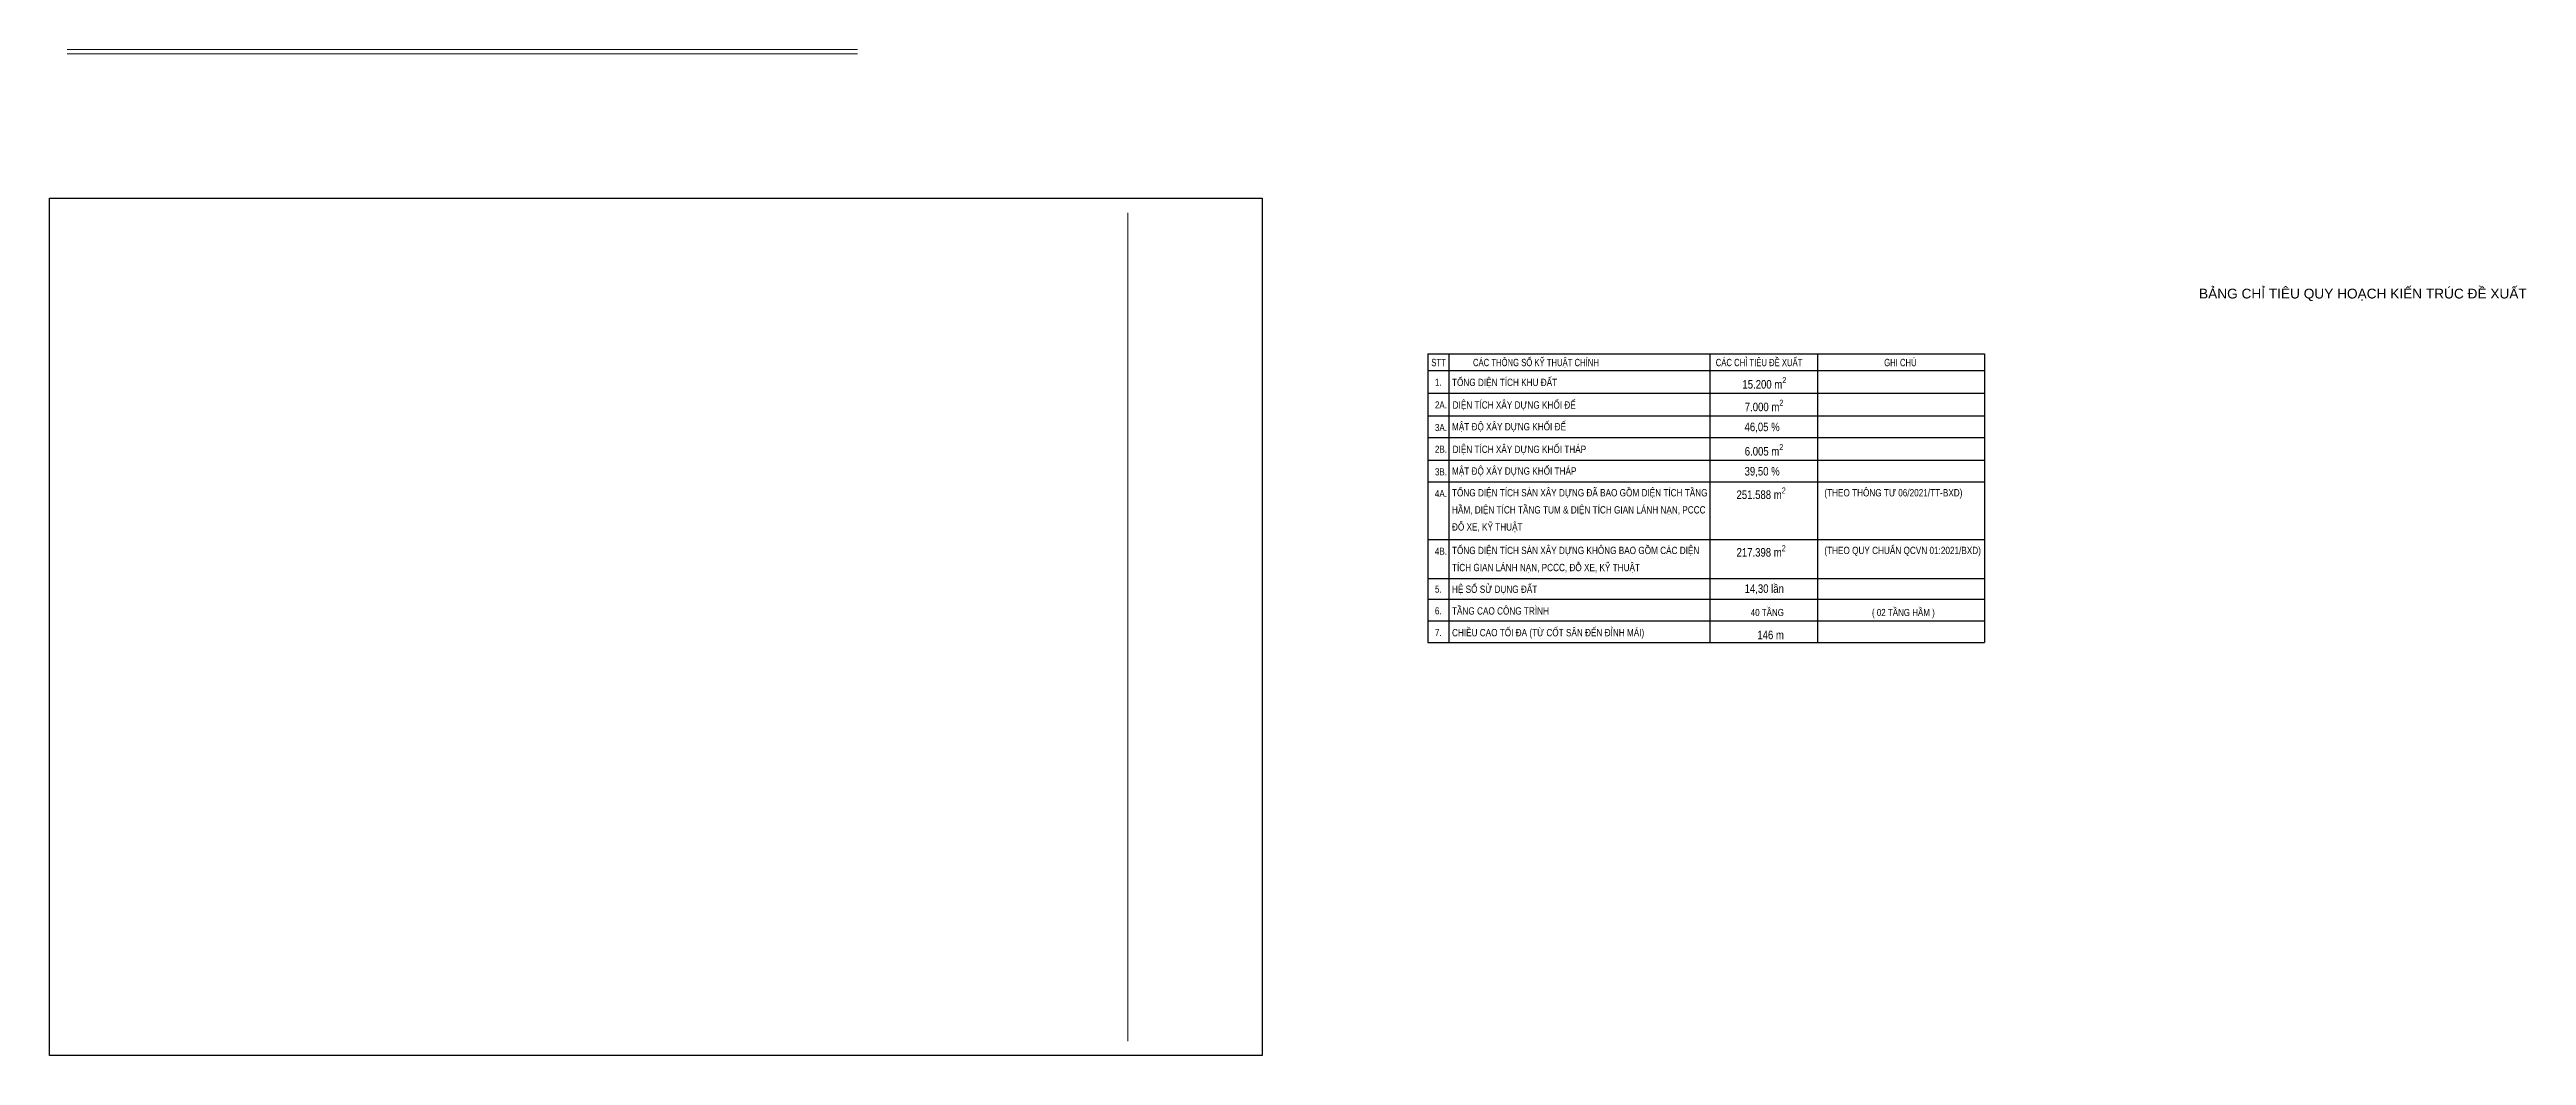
# Model space of a CAD drawing. Header units: inches. Extents: x -132928 to 319841, y -173967 to 450.
# Drawn here: x 148247 to 319841, y -173967 to -104260 of the extents above; entities that cross this region are included whole.
import ezdxf
from ezdxf.enums import TextEntityAlignment as Align

# ---------------------------------------------------------------- set-up
doc = ezdxf.new("R2010")
doc.units = ezdxf.units.IN
doc.header["$MEASUREMENT"] = 0
for name, color, linetype, lineweight in [('KT-Kich thuoc', 159, 'Continuous', 18), ('KT-Net thay', 7, 'Continuous', 15), ('N-THAY', 7, 'Continuous', 18), ('TEXT', 3, 'Continuous', 5)]:
    doc.layers.add(name, color=color, linetype=linetype, lineweight=lineweight)
doc.styles.add('BIGTEXT', font='', dxfattribs={"width": 0.55})
doc.styles.add('style1', font='arial.ttf', dxfattribs={"width": 0.8, "height": 10})
doc.styles.add('VNT1', font='', dxfattribs={"height": 1.3})
doc.styles.get('BIGTEXT').set_extended_font_data('.VnArialH')
doc.styles.get('VNT1').set_extended_font_data('.VnArial')

msp = doc.modelspace()

# ---------------------------------------------------------------- linework, layer by layer
for p, q in [((243727, -125336), (282299, -125336)), ((243727, -125336), (243727, -145360)), ((243727, -126512), (282299, -126512)), ((245182, -125336), (245182, -145360)), ((263278, -125336), (263278, -145360)), ((270727, -125336), (270727, -145360)), ((282299, -125336), (282299, -145360)), ((243727, -128080), (282299, -128080)), ((243727, -129648), (282299, -129648)), ((243727, -131153), (282299, -131153)), ((243727, -132721), (282299, -132721)), ((243727, -134225), (282299, -134225)), ((243727, -138221), (282299, -138221)), ((243727, -140911), (282299, -140911)), ((243727, -142352), (282299, -142352)), ((243727, -143856), (282299, -143856)), ((243727, -145360), (282299, -145360))]:
    msp.add_line(p, q)
at = {"layer": 'Defpoints', "color": 5}
msp.add_lwpolyline([(232256, -173967), (148247, -173967), (148247, -114567), (232256, -114567)], close=True, dxfattribs=at)
at = {"layer": 'KT-Kich thuoc'}
for p, q in [((149464, -104260), (204209, -104260)), ((149464, -104560), (204209, -104560))]:
    msp.add_line(p, q, dxfattribs=at)
at = {"layer": 'KT-Net thay'}
msp.add_line((222937, -115567), (222937, -172966), dxfattribs=at)

# ---------------------------------------------------------------- texts
at = {"layer": 'N-THAY', "linetype": 'Continuous', "style": 'BIGTEXT'}
msp.add_text('B¶ng CHØ TI£U quy ho¹ch kiÕn tróc ®Ò XUÊT', height=677.18, dxfattribs=at).set_placement((308510, -121512), align=Align.CENTER)
at = {"layer": 'TEXT', "linetype": 'Continuous', "style": 'style1', "width": 0.75}
for s, height, p in [('STT', 507.9, (244472, -125695)), ('CÁC THÔNG SỐ KỸ THUẬT CHÍNH', 507.89, (251219, -125695)), ('CÁC CHỈ TIÊU ĐỀ XUẤT', 507.89, (266677, -125695)), ('GHI CHÚ', 507.9, (276469, -125695))]:
    msp.add_text(s, height=height, dxfattribs=at).set_placement(p, align=Align.TOP_CENTER)
at = {"layer": 'TEXT', "linetype": 'Continuous', "style": 'BIGTEXT', "width": 0.8}
for s, height, p in [('TæNG DIÖN TÝCH KHU §ÊT', 507.89, (245406, -127070)), ('2a.', 493.8, (244225, -128638)), ('1.', 493.8, (244225, -127070)), ('DIÖN TÝCH X¢Y DùNG khèi ®Õ', 507.89, (245450, -128638)), ('3a.', 493.8, (244225, -130206)), ('MËT §é X¢Y DùNG khèi ®Õ', 507.89, (245406, -130142)), ('2b.', 493.8, (244225, -131710)), ('DIÖN TÝCH X¢Y DùNG khèi th¸p', 507.89, (245450, -131710)), ('3b.', 493.8, (244225, -133278)), ('MËT §é X¢Y DùNG khèi th¸p', 507.89, (245406, -133214)), ('4a.', 493.8, (244225, -134782)), ('tæng diÖn tÝch sµn x©y dùng ®· bao gåm diÖn tÝch tÇng', 507.89, (245406, -134719)), ('(theo th«ng t\xad 06/2021/tt-bxd)', 507.89, (271199, -134719)), ('®ç xe, kü thuËt ', 507.89, (245406, -137089)), ('hÇm, diÖn tÝch tÇng tum & diÖn tÝch gian l¸nh n¹n, pccc', 507.89, (245406, -135904)), ('4b.', 493.8, (244225, -138779)), ('tæng diÖn tÝch sµn x©y dùng kh«ng bao gåm c¸c diÖn', 507.89, (245406, -138715)), ('(theo quy chuÈn qcvn 01:2021/bxd)', 507.89, (271199, -138715)), ('tÝch gian l¸nh n¹n, pccc, ®ç xe, kü thuËt ', 507.89, (245406, -139900)), ('5.', 493.8, (244225, -141404)), ('hÖ sè sö dông ®Êt', 507.89, (245406, -141404)), ('6.', 493.8, (244225, -142909)), ('TÇNG CAO c«ng tr×nh', 507.89, (245406, -142909)), ('( 02 tÇng hÇm )', 493.78, (274499, -143024)), ('7.', 493.8, (244225, -144413)), ('chiÒu cao tèi ®a (Tõ CèT S¢N §ÕN §ØNH M¸I)', 507.89, (245406, -144413))]:
    msp.add_text(s, height=height, dxfattribs=at).set_placement(p, align=Align.TOP_LEFT)
at = {"layer": 'TEXT', "style": 'VNT1', "width": 0.8}
for s, p in [('46,05 %%%', (268104, -130114)), ('39,50 %%%', (268104, -133187)), ('14,30 lÇn', (268400, -141320)), ('146 m', (268400, -144529))]:
    msp.add_text(s, height=592.5, dxfattribs=at).set_placement(p, align=Align.TOP_RIGHT)
at = {"layer": 'TEXT', "linetype": 'Continuous', "style": 'BIGTEXT', "width": 0.8}
msp.add_text('40 tÇng', height=493.8, dxfattribs=at).set_placement((268400, -143024), align=Align.TOP_RIGHT)
at = {"layer": 'TEXT', "char_height": 592.53, "width": 4299.19, "attachment_point": 7, "style": 'VNT1'}
for s, insert in [('\\A1;\\pi-489.83883,l1185.0681,t1880.29738;{\\fArial|b0|i0|c0|p34;\\W0.8;15.200 m\\H0.7x;\\S2^ ;}', (264830, -127763)), ('\\A1;\\pi-326.06339,l1185.0681,t2044.07282;{\\fArial|b0|i0|c0|p34;\\W0.8;7.000 m\\H0.7x;\\S2^ ;}', (264830, -129331)), ('\\A1;\\pi-329.29686,l1185.0681,t2040.83935;{\\fArial|b0|i0|c0|p34;\\W0.8;6.005 m\\H0.7x;\\S2^ ;}', (264830, -132404)), ('\\A1;\\pi-700.33796,l1185.0681,t1669.79824;{\\fArial|b0|i0|c0|p34;\\W0.8;251.588 m\\H0.7x;\\S2^ ;}', (264633, -135412)), ('\\A1;\\pi-700.33796,l1185.0681,t1669.79824;{\\fArial|b0|i0|c0|p34;\\W0.8;217.398 m\\H0.7x;\\S2^ ;}', (264633, -139409))]:
    msp.add_mtext(s, dxfattribs=dict(at, insert=insert))

doc.saveas('drawing.dxf')
